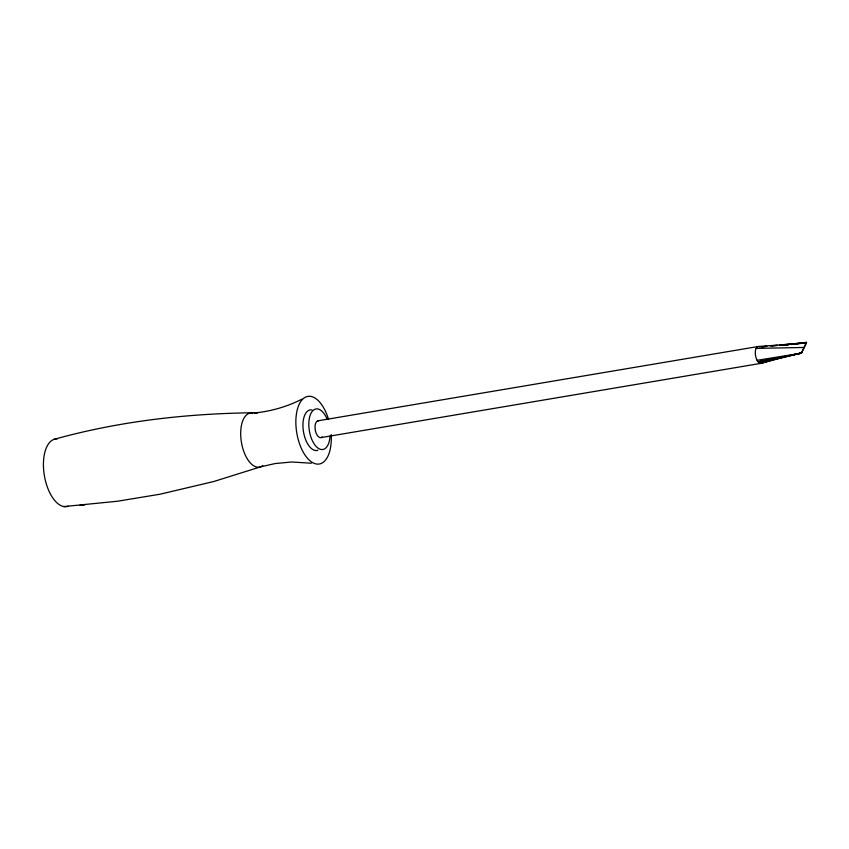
<?xml version="1.0" encoding="UTF-8"?>
<svg xmlns="http://www.w3.org/2000/svg" width="849" height="849" viewBox="0 0 849 849"><rect width="100%" height="100%" fill="white"/><g stroke="black" fill="none" stroke-linecap="round" stroke-linejoin="round"><path stroke-width="1.27" d="M800.045 343.463L806.55 342.423L801.297 353.258L758.093 361.833L801.445 353.163L806.55 342.423L791.045 344.323M302.021 399.115C287.142 406.703 270.82 411.415 254.201 412.975L257.693 412.71C189.072 413.251 120.261 420.902 54.028 439.347M779.011 358.002L761.489 363.266L321.219 437.564M779.085 357.843L760.375 363.351L801.753 352.717L759.218 362.863L801.445 353.163L757.075 360.326M317.664 420.849L757.924 346.551M794.844 344.291L797.444 343.877M788.456 344.641L784.582 345.118L788.371 344.705M792.234 344.227L806.412 342.508L779.446 345.097M63.834 506.577L117.438 501.25L159.983 494.224L213.746 481.521L260.569 466.854L275.214 463.543L291.632 461.994L311.371 463.214M761.479 346.827L766.605 346.339M770.457 345.968L776.877 345.352M761.5 346.838L766.753 346.381M771.996 345.925L777.238 345.469M781.176 345.129L789.05 344.45M791.671 344.216L806.104 342.964L759.038 346.466M80.093 505.293L84.72 504.943M756.13 348.387L803.727 347.474M330.017 436.269A20.578 10.22 80.4 0 1 315.796 446.075A20.578 10.22 80.4 0 1 310.607 414.132A20.578 10.22 80.4 0 1 327.289 419.512M331.184 434.571A34.289 17.022 80.4 0 1 309.025 459.914A34.289 17.022 80.4 0 1 299.283 404.103A34.289 17.022 80.4 0 1 328.563 419.544M317.844 450.267A20.578 10.22 80.4 0 1 303.358 430.984A20.578 10.22 80.4 0 1 311.965 409.929M262.744 465.655A27.433 13.616 80.4 0 1 241.647 443.518A27.433 13.616 80.4 0 1 252.726 413.07M68.281 506.237A34.289 17.022 80.4 0 1 44.297 475.207A34.289 17.022 80.4 0 1 57.339 438.88M322.217 436.917A8.575 4.256 80.4 0 1 315.382 430.634A8.575 4.256 80.4 0 1 318.768 420.764M762.476 362.619A8.575 4.256 80.4 0 1 755.451 355.232A8.575 4.256 80.4 0 1 760.195 346.954"/></g></svg>
